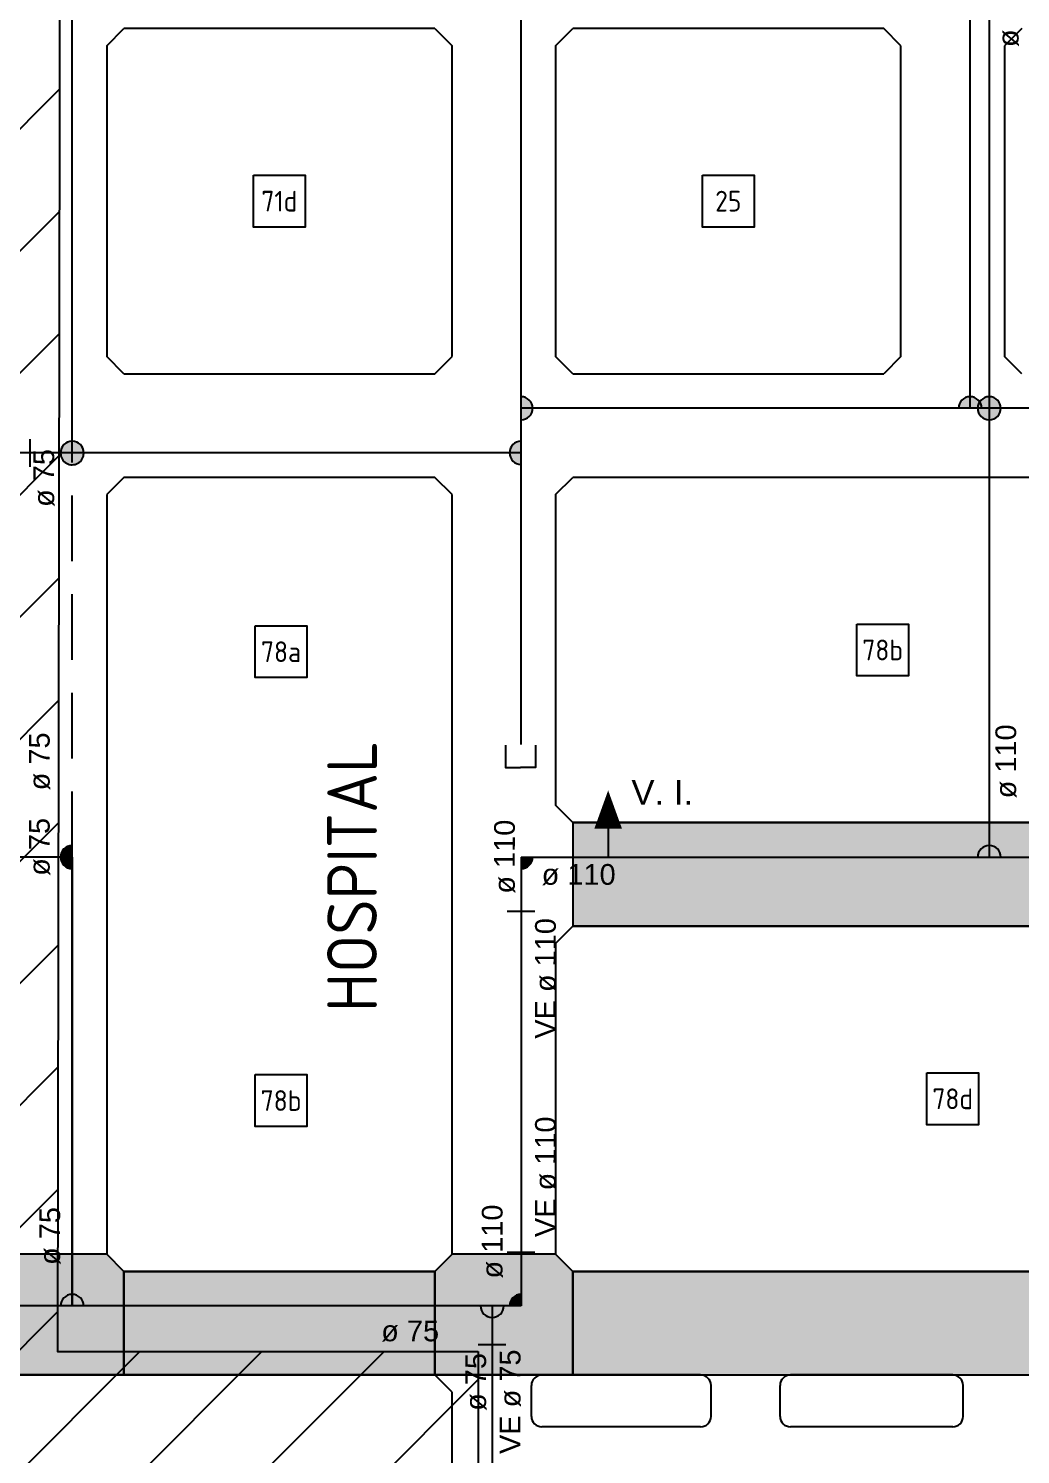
# Model space of a CAD drawing. Extents: x -48 to 13651, y -112 to 3468.
# Drawn here: x 10423.9 to 10711.2, y 1446.1 to 1859.1 of the extents above; entities that cross this region are included whole.
import ezdxf
from ezdxf.enums import TextEntityAlignment as Align

# ---------------------------------------------------------------- set-up
doc = ezdxf.new("R2010")
doc.units = 0
doc.header["$LTSCALE"] = 6
doc.header["$MEASUREMENT"] = 0
doc.linetypes.add('HIDDEN2', pattern=[4.762499999999999, 3.175, -1.5875])
for name, color, linetype in [('02', 2, 'CONTINUOUS'), ('A110', 170, 'CONTINUOUS'), ('Caño 50mm', 1, 'CONTINUOUS'), ('Caño 63mm', 2, 'CONTINUOUS'), ('llaves', 3, 'CONTINUOUS'), ('MANZANAS', 7, 'CONTINUOUS'), ('NOMB_CALLES', 4, 'CONTINUOUS'), ('NOMENCLATURA CAÑOS', 3, 'CONTINUOUS'), ('NUMERO-MANZANA', 4, 'CONTINUOUS'), ('Pavimento', 253, 'CONTINUOUS'), ('RED SEC', 150, 'CONTINUOUS'), ('sectores nuevos', 252, 'CONTINUOUS')]:
    doc.layers.add(name, color=color, linetype=linetype)
doc.styles.add('DATOS', font='arial.ttf')
doc.styles.add('GEOSLAB703LTBT', font='isocp.shx', dxfattribs={"width": 0.9, "height": 8})

msp = doc.modelspace()

# ---------------------------------------------------------------- hatches: boundary and pattern name
at = {"layer": 'Pavimento'}
h = msp.add_hatch(color=256, dxfattribs=at)
h.paths.add_polyline_path([(10581.57460517155, 1599.145312384605), (10801.57460517156, 1599.145312384606), (10801.57460517156, 1629.145312384606), (10581.57460517155, 1629.145312384605)])
h.paths.add_polyline_path([(10841.57460517156, 1599.145312384607), (10841.57460517156, 1629.145312384608), (10836.57460517156, 1634.145312384608), (10806.57460517156, 1634.145312384608), (10801.57460517156, 1629.145312384607), (10801.57460517156, 1599.145312384608), (10806.57460517156, 1594.145312384608), (10836.57460517156, 1594.145312384607)])
h.paths.add_polyline_path([(10841.57460517156, 1599.145312384606), (10931.57460517156, 1599.145312384606), (10931.57460517156, 1629.145312384606), (10841.57460517156, 1629.145312384606)])
h.paths.add_polyline_path([(10971.57460517156, 1599.145312384607), (10971.57460517156, 1629.145312384608), (10966.57460517156, 1634.145312384608), (10936.57460517156, 1634.145312384608), (10931.57460517156, 1629.145312384607), (10931.57460517156, 1599.145312384608), (10936.57460517156, 1594.145312384608), (10966.57460517156, 1594.145312384607)])
h.paths.add_polyline_path([(10971.57460517155, 1599.145312384606), (11061.57460517155, 1599.145312384606), (11061.57460517155, 1629.145312384606), (10971.57460517155, 1629.145312384606)])
h.paths.add_polyline_path([(11101.57460517156, 1599.145312384607), (11101.57460517156, 1629.145312384607), (11096.57460517156, 1634.145312384607), (11066.57460517156, 1634.145312384607), (11061.57460517156, 1629.145312384606), (11061.57460517156, 1599.145312384607), (11066.57460517156, 1594.145312384607), (11096.57460517156, 1594.145312384607)])
h.paths.add_polyline_path([(11101.57460517155, 1599.145312384605), (11191.57460517155, 1599.145312384605), (11191.57460517155, 1629.145312384605), (11101.57460517155, 1629.145312384606)])
h.paths.add_polyline_path([(11231.57460517156, 1599.145312384607), (11231.57460517156, 1629.145312384608), (11226.57460517156, 1634.145312384608), (11196.57460517156, 1634.145312384608), (11191.57460517156, 1629.145312384607), (11191.57460517156, 1599.145312384608), (11196.57460517156, 1594.145312384608), (11226.57460517156, 1594.145312384607)])
h.paths.add_polyline_path([(11231.57460517155, 1599.145312384606), (11321.57460517155, 1599.145312384606), (11321.57460517155, 1629.145312384606), (11231.57460517155, 1629.145312384606)])
h.paths.add_polyline_path([(11361.57460517156, 1599.145312384607), (11361.57460517156, 1629.145312384607), (11356.57460517156, 1634.145312384607), (11326.57460517156, 1634.145312384607), (11321.57460517156, 1629.145312384606), (11321.57460517156, 1599.145312384607), (11326.57460517156, 1594.145312384607), (11356.57460517156, 1594.145312384607)])
h.paths.add_polyline_path([(11361.57460517155, 1599.145312384605), (11451.57460517155, 1599.145312384605), (11451.57460517155, 1629.145312384605), (11361.57460517155, 1629.145312384606)])
h.paths.add_polyline_path([(11491.57460517156, 1599.145312384607), (11491.57460517156, 1629.145312384607), (11486.57460517156, 1634.145312384607), (11456.57460517156, 1634.145312384607), (11451.57460517156, 1629.145312384606), (11451.57460517156, 1599.145312384607), (11456.57460517156, 1594.145312384607), (11486.57460517156, 1594.145312384607)])
h.paths.add_polyline_path([(11491.57460517155, 1599.145312384605), (11581.57460517155, 1599.145312384605), (11581.57460517155, 1629.145312384605), (11491.57460517155, 1629.145312384606)])
h.paths.add_polyline_path([(11621.57460517156, 1599.145312384607), (11621.57460517156, 1629.145312384607), (11616.57460517156, 1634.145312384607), (11586.57460517156, 1634.145312384607), (11581.57460517156, 1629.145312384606), (11581.57460517156, 1599.145312384607), (11586.57460517156, 1594.145312384607), (11616.57460517156, 1594.145312384607)])
h.paths.add_polyline_path([(11621.57460517156, 1599.145312384605), (11711.57460517156, 1599.145312384605), (11711.57460517156, 1629.145312384605), (11621.57460517156, 1629.145312384606)])
h.paths.add_polyline_path([(11751.57460517156, 1599.145312384606), (11751.57460517156, 1629.145312384606), (11746.57460517156, 1634.145312384606), (11716.57460517156, 1634.145312384606), (11711.57460517156, 1629.145312384605), (11711.57460517156, 1599.145312384606), (11716.57460517156, 1594.145312384606), (11746.57460517156, 1594.145312384606)])
h = msp.add_hatch(color=256, dxfattribs=at)
h.paths.add_polyline_path([(11620.11784306626, 1500.602074489901), (11616.57460517156, 1504.145312384607), (11586.57460517156, 1504.145312384607), (11581.57460517156, 1499.145312384606), (11581.57460517156, 1469.145312384607), (11585.39577983098, 1464.286261981858), (11611.2732846767, 1464.145312384607)])
edge = h.paths.add_edge_path()
edge.add_line((10971.57460517155, 1499.145312384607), (10966.57460517155, 1504.145312384607))
edge.add_line((10966.57460517155, 1504.145312384607), (10936.57460517155, 1504.145312384607))
edge.add_line((10936.57460517155, 1504.145312384607), (10931.57460517155, 1499.145312384607))
edge.add_line((10931.57460517155, 1499.145312384607), (10931.57460517155, 1469.145312384605))
edge.add_line((10931.57460517155, 1469.145312384605), (10938.67460517155, 1469.145312384605))
edge.add_arc((10938.67460517155, 1466.145312384605), 3, 0, 90, ccw=False)
edge.add_line((10941.67460517155, 1466.145312384605), (10941.67460517155, 1464.145312384607))
edge.add_line((10941.67460517155, 1464.145312384607), (10966.57460517155, 1464.145312384607))
edge.add_line((10966.57460517155, 1464.145312384607), (10971.57460517155, 1469.145312384607))
edge.add_line((10971.57460517155, 1469.145312384607), (10971.57460517155, 1499.145312384607))
h.paths.add_polyline_path([(10841.57460517156, 1499.145312384607), (10836.57460517156, 1504.145312384607), (10806.57460517156, 1504.145312384607), (10801.57460517156, 1499.145312384607), (10801.57460517156, 1469.145312384606), (10841.57460517156, 1469.145312384604)])
h.paths.add_polyline_path([(10581.57460517155, 1469.145312384606), (10801.57460517155, 1469.145312384606), (10801.57460517155, 1499.145312384606), (10581.57460517155, 1499.145312384607)])
h.paths.add_polyline_path([(10581.57460517155, 1499.145312384608), (10576.57460517155, 1504.145312384608), (10546.57460517155, 1504.145312384608), (10541.57460517155, 1499.145312384607), (10541.57460517155, 1469.145312384604), (10581.57460517155, 1469.145312384604)])
h.paths.add_polyline_path([(10451.57460517155, 1469.145312384607), (10541.57460517155, 1469.145312384607), (10541.57460517155, 1499.145312384605), (10451.57460517155, 1499.145312384605)])
edge = h.paths.add_edge_path()
edge.add_line((10451.57460517155, 1469.145312384607), (10451.57460517155, 1499.145312384607))
edge.add_line((10451.57460517155, 1499.145312384607), (10446.57460517155, 1504.145312384607))
edge.add_line((10446.57460517155, 1504.145312384607), (10416.57460517155, 1504.145312384607))
edge.add_line((10416.57460517155, 1504.145312384607), (10411.57460517155, 1499.145312384607))
edge.add_line((10411.57460517155, 1499.145312384607), (10411.57460517155, 1469.145312384607))
msp.add_hatch(color=256, dxfattribs=at).paths.add_polyline_path([(10451.57460517155, 1499.145312384607), (10446.57460517155, 1504.145312384607), (10416.57460517155, 1504.145312384607), (10411.57460517155, 1499.145312384607), (10411.57460517155, 1469.145312384604), (10451.57460517155, 1469.145312384604)])
at = {"layer": 'RED SEC'}
h = msp.add_hatch(color=256, dxfattribs=at)
edge = h.paths.add_edge_path()
edge.add_line((10566.57460517155, 1752.496712981072), (10566.57460517156, 1745.793911788136))
edge.add_arc((10566.57460517155, 1749.145312384604), 3.351400596468011, 270.0000000000622, 450.0000000000622)
h = msp.add_hatch(color=256, dxfattribs=at)
edge = h.paths.add_edge_path()
edge.add_line((10693.22320457509, 1749.1453123846), (10699.92600576802, 1749.145312384608))
edge.add_arc((10696.57460517156, 1749.145312384604), 3.351400596468011, 360.0000000000622, 540.0000000000622)
h = msp.add_hatch(color=256, dxfattribs=at)
edge = h.paths.add_edge_path()
edge.add_line((10702.15146488894, 1752.496712981072), (10702.15146488893, 1745.793911788136))
edge.add_arc((10702.15146488894, 1749.145312384604), 3.351400596468011, 89.99999999993781, 269.9999999999378, ccw=False)
h = msp.add_hatch(color=256, dxfattribs=at)
edge = h.paths.add_edge_path()
edge.add_line((10702.15146488893, 1752.496712981072), (10702.15146488894, 1745.793911788136))
edge.add_arc((10702.15146488894, 1749.145312384604), 3.351400596468011, 270.0000000000622, 450.0000000000622)
h = msp.add_hatch(color=256, dxfattribs=at)
edge = h.paths.add_edge_path()
edge.add_line((10439.92600499101, 1736.244003011196), (10433.22320535209, 1736.248567276205))
edge.add_arc((10436.57460517155, 1736.246285143699), 3.351400596468011, -0.03901550027677558, 179.9609844997232, ccw=False)
h = msp.add_hatch(color=256, dxfattribs=at)
edge = h.paths.add_edge_path()
edge.add_line((10566.57460517156, 1739.597685740169), (10566.57460517155, 1732.894884547233))
edge.add_arc((10566.57460517155, 1736.246285143701), 3.351400596468011, 89.99999999993781, 269.9999999999378, ccw=False)
h = msp.add_hatch(color=256, dxfattribs=at)
edge = h.paths.add_edge_path()
edge.add_line((10439.92604566879, 1736.144753014248), (10433.22325202306, 1736.134694444547))
edge.add_arc((10436.57464884593, 1736.139723729398), 3.351400596468011, 180.0859810386021, 360.0859810386021)
h = msp.add_hatch(color=256, dxfattribs=at)
edge = h.paths.add_edge_path()
edge.add_line((10436.57460517156, 1619.145312384603), (10433.22320457509, 1619.145312384604))
edge.add_arc((10436.57460517155, 1619.145312384604), 3.351400596468011, 90, 179.9999999999378, ccw=False)
edge.add_line((10436.57460517155, 1622.496712981072), (10436.57460517156, 1619.145312384603))
h = msp.add_hatch(color=256, dxfattribs=at)
edge = h.paths.add_edge_path()
edge.add_line((10436.57460517156, 1619.145312384604), (10433.22320457509, 1619.145312384604))
edge.add_arc((10436.57460517155, 1619.145312384604), 3.351400596468011, 180.0000000000622, 270)
edge.add_line((10436.57460517155, 1615.793911788136), (10436.57460517156, 1619.145312384604))
h = msp.add_hatch(color=256, dxfattribs=at)
edge = h.paths.add_edge_path()
edge.add_line((10569.92600576802, 1619.145312384604), (10566.57460517155, 1619.145312384604))
edge.add_line((10566.57460517155, 1619.145312384604), (10566.57460517156, 1615.793911788136))
edge.add_arc((10566.57460517155, 1619.145312384604), 3.351400596468011, 270, 359.9999999999378)
h = msp.add_hatch(color=256, dxfattribs=at)
edge = h.paths.add_edge_path()
edge.add_line((10698.80006429247, 1619.1453123846), (10705.5028654854, 1619.145312384607))
edge.add_arc((10702.15146488894, 1619.145312384604), 3.351400596468011, 360.0000000000622, 540.0000000000622)
h = msp.add_hatch(color=256, dxfattribs=at)
edge = h.paths.add_edge_path()
edge.add_line((10439.92600576802, 1489.1453123846), (10433.22320457509, 1489.145312384608))
edge.add_arc((10436.57460517155, 1489.145312384604), 3.351400596468011, -6.218670023372397e-11, 179.9999999999378, ccw=False)
h = msp.add_hatch(color=256, dxfattribs=at)
edge = h.paths.add_edge_path()
edge.add_line((10566.57460517156, 1489.145312384604), (10566.57460517155, 1492.496712981071))
edge.add_arc((10566.57460517155, 1489.145312384604), 3.351400596468011, 90, 179.9999999999378)
edge.add_line((10563.22320457509, 1489.145312384608), (10566.57460517156, 1489.145312384604))
h = msp.add_hatch(color=256, dxfattribs=at)
edge = h.paths.add_edge_path()
edge.add_line((10554.84418062338, 1489.145312384608), (10561.54698181632, 1489.1453123846))
edge.add_arc((10558.19558121985, 1489.145312384604), 3.351400596468011, 179.9999999999378, 359.9999999999378, ccw=False)
at = {"layer": 'sectores nuevos'}
h = msp.add_hatch(dxfattribs=at)
h.set_pattern_fill('ANSI31', color=256, scale=200, style=0)
h.set_pattern_definition([(45, (0, 0), (-17.67766952966369, 17.67766952966369), [])])
h.paths.add_polyline_path([(10554.18721034813, 1475.928048892234), (10554.18721034813, 1098.035942955776), (10180.95706760381, 1037.982518829882), (10180.95706760381, 2260.41458521719), (10429.11065570034, 2260.41458521719), (10429.11065570034, 2391.456427497651), (10689.00634345782, 2391.456427497651), (10689.00634345782, 2257.538566019626), (10433.62474489336, 2257.538566019626), (10432.32094234585, 1475.928048892234)])

# ---------------------------------------------------------------- linework, layer by layer
at = {"layer": 'A110'}
for p, q in [((10702.15146488893, 1879.145312384604), (10702.15146488894, 1619.145312384604)), ((10566.57460517155, 1619.145312384604), (10566.57460517155, 1489.145312384604)), ((10566.57460517155, 1619.145312384604), (10744.09573492726, 1619.145312384604))]:
    msp.add_line(p, q, dxfattribs=at)
at = {"layer": 'Caño 50mm'}
for p, q in [((10436.57460517155, 1736.246285143701), (10436.57460517155, 2269.145312384604)), ((10566.57460517155, 1651.740084605357), (10566.57460517155, 2197.690456874282)), ((10696.57460517155, 1749.145312384603), (10696.57460517155, 2139.145312384604)), ((10946.57460517155, 1749.145312384604), (10566.57460517155, 1749.145312384604)), ((10566.57460517155, 1736.246285143701), (10341.5104691345, 1736.246285143701)), ((10436.57460517155, 1619.145312384604), (10211.5104691345, 1619.145312384604)), ((10436.57460517155, 1489.145312384604), (10436.57460517155, 1619.145312384604))]:
    msp.add_line(p, q, dxfattribs=at)
at = {"layer": 'Caño 63mm', "linetype": 'HIDDEN2'}
msp.add_line((10436.57460517155, 1619.145312384604), (10436.57460517155, 1736.246285143699), dxfattribs=at)
at = {"layer": 'Caño 63mm'}
for p, q in [((10436.57460517155, 1619.145312384604), (10436.57460517155, 1489.145312384604)), ((10566.57460517155, 1489.145312384604), (9826.864664045577, 1489.145312384604)), ((10558.19558121985, 1489.145312384604), (10558.19558121985, 1229.00436278735))]:
    msp.add_line(p, q, dxfattribs=at)
at = {"layer": 'llaves'}
for p, q in [((10424.28686905573, 1740.201368218627), (10424.27180066999, 1732.184640636571)), ((10591.78981454889, 1627.390672904792), (10591.78981454889, 1619.145312384604))]:
    msp.add_line(p, q, dxfattribs=at)
for points in [[(10562.02598976491, 1651.614182452011), (10562.02598976491, 1645.060465220393), (10566.4003593877, 1645.060465220393)], [(10570.77472901049, 1651.614182452011), (10570.77472901049, 1645.060465220393), (10566.4003593877, 1645.060465220393)]]:
    msp.add_lwpolyline(points, dxfattribs=at)
msp.add_lwpolyline([(10591.78981454889, 1627.390672904792, 8, 0, 0), (10591.78981454889, 1638.472026680818, 0, 0, 0)], format="xyseb", dxfattribs=at)
at = {"layer": 'MANZANAS'}
for p, q in [((10446.57460517155, 1854.145312384605), (10451.57460517155, 1859.145312384605)), ((10541.57460517155, 1859.145312384605), (10451.57460517155, 1859.145312384605)), ((10541.57460517155, 1859.145312384605), (10546.57460517155, 1854.145312384605)), ((10576.57460517155, 1854.145312384604), (10581.57460517155, 1859.145312384604)), ((10671.57460517155, 1859.145312384604), (10581.57460517155, 1859.145312384604)), ((10676.57460517155, 1854.145312384604), (10671.57460517155, 1859.145312384604)), ((10711.57460517155, 1859.145312384604), (10706.57460517155, 1854.145312384604)), ((10446.57460517155, 1854.145312384605), (10446.57460517155, 1764.145312384605)), ((10546.57460517155, 1764.145312384604), (10546.57460517155, 1854.145312384605)), ((10576.57460517155, 1854.145312384604), (10576.57460517155, 1764.145312384605)), ((10676.57460517155, 1764.145312384604), (10676.57460517155, 1854.145312384604)), ((10706.57460517155, 1854.145312384604), (10706.57460517155, 1764.145312384605)), ((10451.57460517155, 1759.145312384605), (10446.57460517155, 1764.145312384605)), ((10541.57460517155, 1759.145312384604), (10546.57460517155, 1764.145312384604)), ((10581.57460517155, 1759.145312384605), (10576.57460517155, 1764.145312384605)), ((10676.57460517155, 1764.145312384604), (10671.57460517155, 1759.145312384604)), ((10711.57460517155, 1759.145312384605), (10706.57460517155, 1764.145312384605)), ((10451.57460517155, 1759.145312384605), (10541.57460517155, 1759.145312384604)), ((10581.57460517155, 1759.145312384605), (10671.57460517155, 1759.145312384604)), ((10451.57460517155, 1729.145312384604), (10446.57460517155, 1724.145312384604)), ((10541.57460517155, 1729.145312384605), (10451.57460517155, 1729.145312384604)), ((10546.57460517155, 1724.145312384605), (10541.57460517155, 1729.145312384605)), ((10576.57460517155, 1724.145312384604), (10581.57460517155, 1729.145312384604)), ((10801.57460517155, 1729.145312384604), (10581.57460517155, 1729.145312384604)), ((10446.57460517155, 1724.145312384604), (10446.57460517155, 1504.145312384604)), ((10546.57460517155, 1504.145312384605), (10546.57460517155, 1724.145312384605)), ((10546.57460517155, 1632.145312384605), (10546.57460517155, 1724.145312384605)), ((10576.57460517155, 1724.145312384604), (10576.57460517155, 1634.145312384605)), ((10581.57460517155, 1629.145312384605), (10576.57460517155, 1634.145312384605)), ((10581.57460517155, 1629.145312384605), (10801.57460517155, 1629.145312384604)), ((10581.57460517155, 1599.145312384605), (10576.57460517155, 1594.145312384605)), ((10801.57460517155, 1599.145312384604), (10581.57460517155, 1599.145312384605)), ((10576.57460517155, 1594.145312384605), (10576.57460517155, 1504.145312384604)), ((10451.57460517155, 1499.145312384604), (10446.57460517155, 1504.145312384604)), ((10546.57460517155, 1504.145312384605), (10541.57460517155, 1499.145312384605)), ((10581.57460517155, 1499.145312384604), (10576.57460517155, 1504.145312384604)), ((10451.57460517155, 1499.145312384604), (10541.57460517155, 1499.145312384605)), ((10581.57460517155, 1499.145312384604), (10801.57460517155, 1499.145312384604)), ((10541.57460517155, 1469.145312384605), (10191.57460517155, 1469.145312384604)), ((10546.57460517155, 1464.145312384605), (10541.57460517155, 1469.145312384605)), ((10618.57460517155, 1469.145312384604), (10572.57460517155, 1469.145312384604)), ((10691.57460517155, 1469.145312384605), (10644.57460517155, 1469.145312384605)), ((10546.57460517155, 1242.145312384604), (10546.57460517155, 1464.145312384605)), ((10569.57460517155, 1457.145312384604), (10569.57460517155, 1466.145312384604)), ((10621.57460517155, 1457.145312384604), (10621.57460517155, 1466.145312384604)), ((10641.57460517155, 1457.145312384604), (10641.57460517155, 1466.145312384605)), ((10694.57460517155, 1457.145312384605), (10694.57460517155, 1466.145312384605)), ((10618.57460517155, 1454.145312384604), (10572.57460517155, 1454.145312384604)), ((10691.57460517155, 1454.145312384605), (10644.57460517155, 1454.145312384604))]:
    msp.add_line(p, q, dxfattribs=at)
for centre, start, end in [((10572.57460517155, 1466.145312384604), 90, 180.0000000000003), ((10618.57460517155, 1466.145312384604), 1.399444059843948e-13, 90), ((10644.57460517155, 1466.145312384605), 90, 180), ((10691.57460517155, 1466.145312384605), 1.526666247102488e-13, 90), ((10572.57460517155, 1457.145312384604), 180, 270), ((10618.57460517155, 1457.145312384604), 270, 0), ((10644.57460517155, 1457.145312384604), 180, 270), ((10691.57460517155, 1457.145312384605), 270, 0)]:
    msp.add_arc(centre, 3, start, end, dxfattribs=at)
at = {"layer": 'NOMENCLATURA CAÑOS'}
for points in [[(10562.56623429983, 1603.527607483776), (10570.58297604328, 1603.527607483776)], [(10562.56623429983, 1504.763017285431), (10570.58297604328, 1504.763017285431)], [(10554.18721034813, 1477.985583062816), (10562.20395209158, 1477.985583062816)]]:
    msp.add_lwpolyline(points, dxfattribs=at)
at = {"layer": 'NUMERO-MANZANA'}
for points in [[(10489.07460517155, 1816.645312384604), (10504.07460517155, 1816.645312384604), (10504.07460517155, 1801.645312384604), (10489.07460517155, 1801.645312384604)], [(10619.07460517155, 1816.645312384604), (10634.07460517155, 1816.645312384604), (10634.07460517155, 1801.645312384604), (10619.07460517155, 1801.645312384604)], [(10489.57460517155, 1686.145312384604), (10504.57460517155, 1686.145312384604), (10504.57460517155, 1671.145312384604), (10489.57460517155, 1671.145312384604)], [(10663.78036831043, 1686.645312384604), (10678.78036831043, 1686.645312384604), (10678.78036831043, 1671.645312384604), (10663.78036831043, 1671.645312384604)], [(10489.57460517155, 1556.145312384604), (10504.57460517155, 1556.145312384604), (10504.57460517155, 1541.145312384604), (10489.57460517155, 1541.145312384604)], [(10684.06966963929, 1556.645312384604), (10699.06966963929, 1556.645312384604), (10699.06966963929, 1541.645312384604), (10684.06966963929, 1541.645312384604)]]:
    msp.add_lwpolyline(points, close=True, dxfattribs=at)
at = {"layer": 'Pavimento'}
msp.add_line((10581.57460517155, 1469.145312384604), (10541.57460517155, 1469.145312384604), dxfattribs=at)
for points in [[(10581.57460517155, 1599.145312384605), (10801.57460517156, 1599.145312384606), (10801.57460517156, 1629.145312384606), (10581.57460517155, 1629.145312384605)], [(10451.57460517155, 1499.145312384607), (10446.57460517155, 1504.145312384607), (10416.57460517155, 1504.145312384607), (10411.57460517155, 1499.145312384607), (10411.57460517155, 1469.145312384604), (10451.57460517155, 1469.145312384604)], [(10581.57460517155, 1499.145312384608), (10576.57460517155, 1504.145312384608), (10546.57460517155, 1504.145312384608), (10541.57460517155, 1499.145312384607), (10541.57460517155, 1469.145312384604), (10581.57460517155, 1469.145312384604)], [(10451.57460517155, 1469.145312384607), (10541.57460517155, 1469.145312384607), (10541.57460517155, 1499.145312384605), (10451.57460517155, 1499.145312384605)], [(10581.57460517155, 1469.145312384606), (10801.57460517155, 1469.145312384606), (10801.57460517155, 1499.145312384606), (10581.57460517155, 1499.145312384607)]]:
    msp.add_lwpolyline(points, close=True, dxfattribs=at)
for points in [[(10451.57460517155, 1469.145312384607), (10451.57460517155, 1499.145312384607), (10446.57460517155, 1504.145312384607), (10416.57460517155, 1504.145312384607), (10411.57460517155, 1499.145312384607), (10411.57460517155, 1469.145312384607)], [(10581.57460517155, 1469.145312384607), (10581.57460517155, 1499.145312384608), (10576.57460517155, 1504.145312384608), (10546.57460517155, 1504.145312384608), (10541.57460517155, 1499.145312384607), (10541.57460517155, 1469.145312384608)]]:
    msp.add_lwpolyline(points, dxfattribs=at)
at = {"layer": 'RED SEC'}
for centre, start, end in [((10566.57460517155, 1749.145312384604), 270, 90), ((10696.57460517156, 1749.145312384604), 0, 180), ((10702.15146488894, 1749.145312384604), 90, 270), ((10702.15146488894, 1749.145312384604), 270, 90), ((10436.57460517155, 1736.246285143699), 359.9609844997569, 179.9609844997569), ((10566.57460517155, 1736.246285143701), 90, 270), ((10436.57464884593, 1736.139723729398), 180.0859810385741, 0.08598103857413493), ((10436.57460517155, 1619.145312384604), 90.00000000000001, 180), ((10436.57460517155, 1619.145312384604), 180, 270), ((10566.57460517155, 1619.145312384604), 270, 0), ((10702.15146488894, 1619.145312384604), 0, 180), ((10436.57460517155, 1489.145312384604), 0, 180), ((10566.57460517155, 1489.145312384604), 90, 180), ((10558.19558121985, 1489.145312384604), 180, 0)]:
    msp.add_arc(centre, 3.351400596467547, start, end, dxfattribs=at)
at = {"layer": 'sectores nuevos'}
msp.add_lwpolyline([(10554.18721034813, 1475.928048892234), (10554.18721034813, 1098.035942955776), (10180.95706760381, 1037.982518829882), (10180.95706760381, 2260.41458521719), (10429.11065570034, 2260.41458521719), (10429.11065570034, 2391.456427497651), (10689.00634345782, 2391.456427497651), (10689.00634345782, 2257.538566019626), (10433.62474489336, 2257.538566019626), (10432.32094234585, 1475.928048892234), (10554.18721034813, 1475.928048892234)], dxfattribs=at)

# ---------------------------------------------------------------- texts
at = {"layer": '02', "color": 2, "style": 'DATOS'}
for s, rotation, p in [(' ø 110', 89.93909838595444, (10710.63033136453, 1851.439900695378)), (' ø 75', 89.93909838595444, (10431.3492594684, 1718.233341699624)), (' ø 110', 89.93909838595444, (10709.91229541446, 1633.82828164042)), (' ø 75', 89.93909838595444, (10430.0447269287, 1636.150355417901)), (' ø 75', 89.93909838595444, (10430.0447269287, 1611.395172457834)), (' ø 110', 89.93909838595444, (10564.7456961715, 1606.220800332946)), (' ø 110', 359.9390983859544, (10570.20296375044, 1611.15708618604)), ('VE ø 110', 89.93909838595444, (10576.58756320968, 1566.536016236707)), ('VE ø 110', 89.93909838595444, (10576.58756320968, 1509.062390753123)), (' ø 75', 89.93909838595444, (10433.0861663811, 1498.681992239651)), (' ø 110', 89.93909838595444, (10561.18618492999, 1494.750580333063)), (' ø 75', 359.9390983859544, (10523.73456492272, 1478.919185141167)), (' ø 75', 89.93909838595444, (10556.41695957141, 1456.421015543057)), ('VE ø 75', 89.93909838595444, (10566.37667355943, 1446.254095122637))]:
    msp.add_text(s, height=5.999999999999999, rotation=rotation, dxfattribs=at).set_placement(p)
at = {"layer": 'NOMB_CALLES', "style": 'GEOSLAB703LTBT'}
msp.add_text('HOSPITAL', height=14.4, rotation=90, dxfattribs=at).set_placement((10517.61943366079, 1574.354941402062), align=Align.MIDDLE_LEFT)
at = {"layer": 'NOMENCLATURA CAÑOS', "style": 'DATOS'}
msp.add_text('V. I.', height=7.199999999999999, dxfattribs=at).set_placement((10598.51687141608, 1634.309589410523))
at = {"layer": 'NUMERO-MANZANA', "style": 'GEOSLAB703LTBT'}
for s, p in [('71d', (10496.57460517155, 1809.145312384604)), ('25', (10626.57460517155, 1809.145312384604)), ('78a', (10497.07460517155, 1678.645312384604)), ('78b', (10671.28036831043, 1679.145312384604)), ('78b', (10497.07460517155, 1548.645312384604)), ('78d', (10691.56966963929, 1549.145312384604))]:
    msp.add_text(s, height=6, dxfattribs=at).set_placement(p, align=Align.MIDDLE)

doc.saveas('drawing.dxf')
